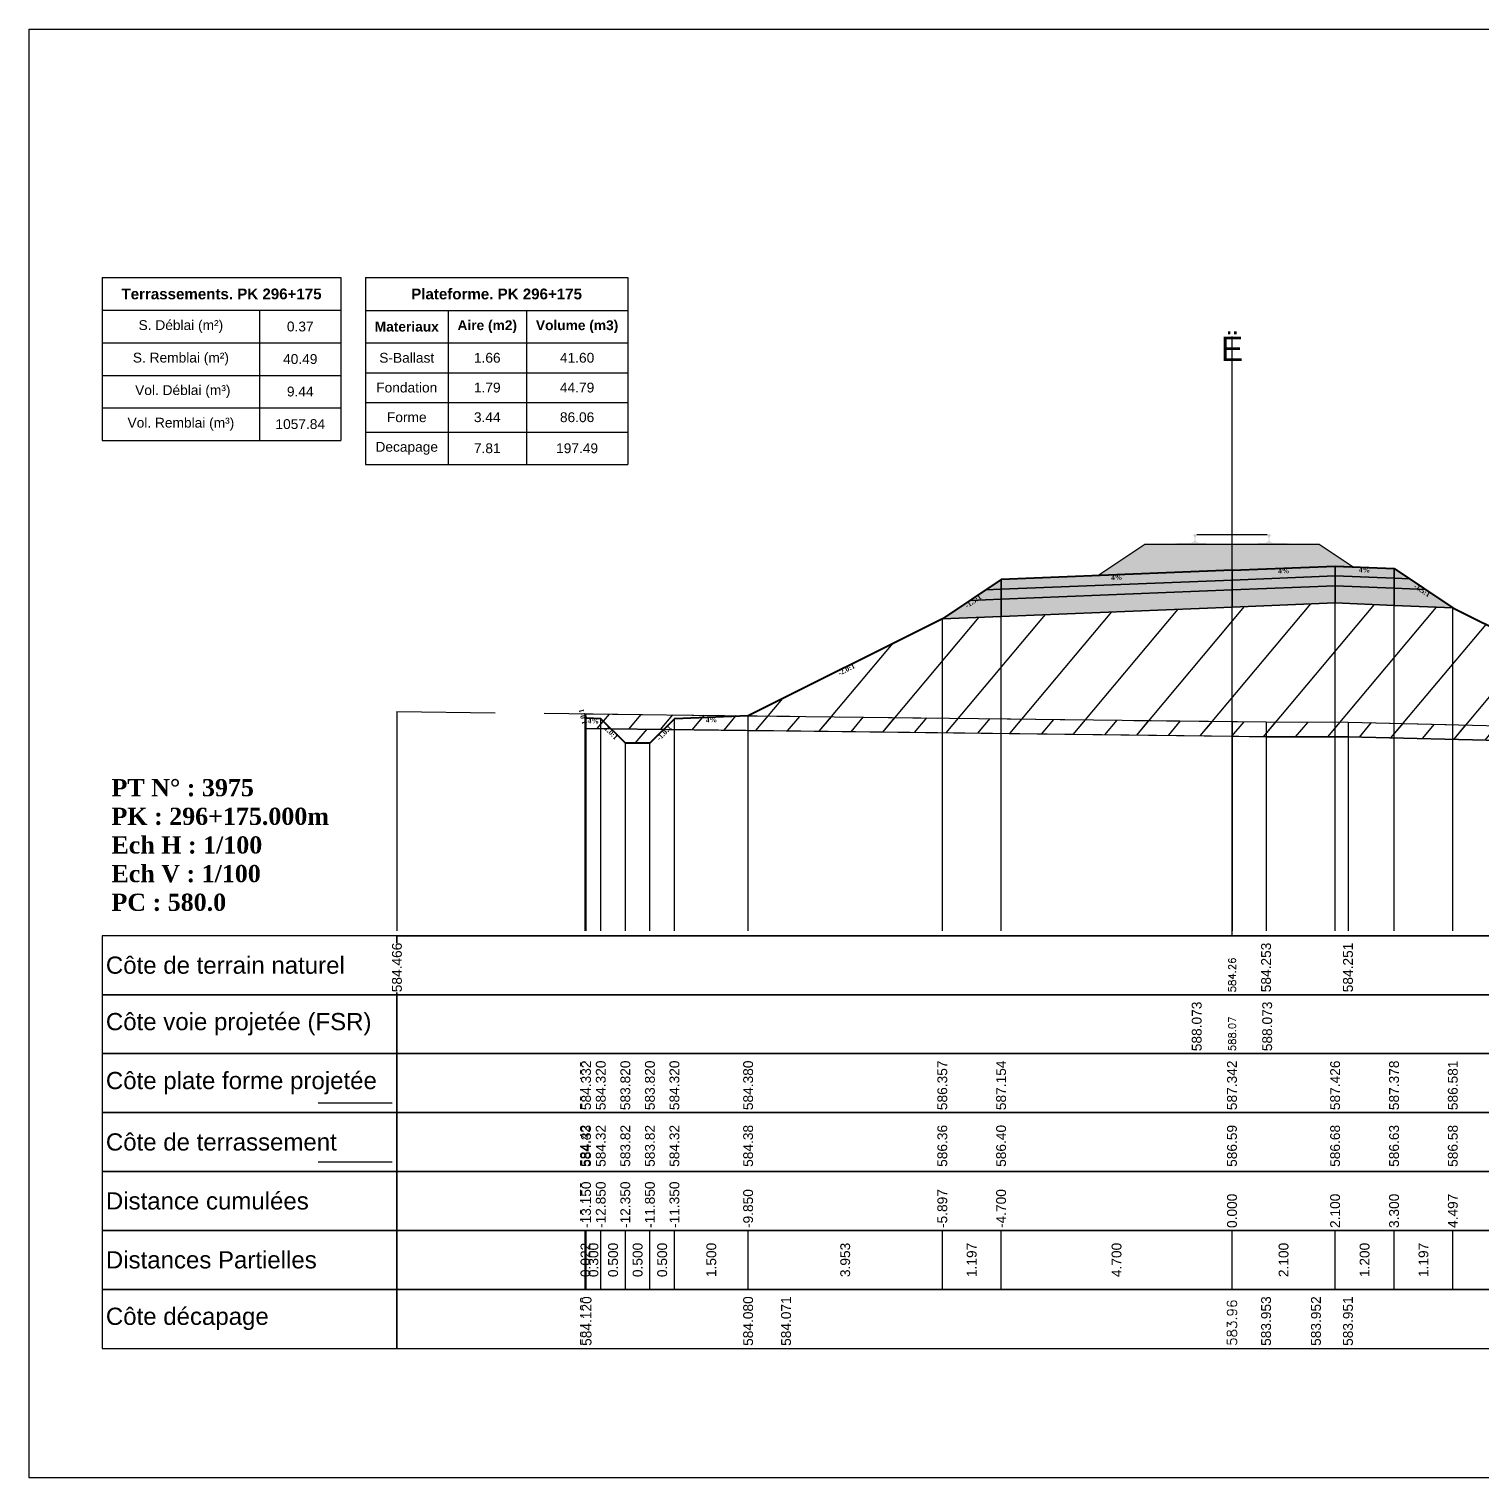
# Model space of a CAD drawing. Header units: millimetres. Extents: x 2762 to 3076, y 916 to 3305.
# Drawn here: x 2950.21 to 2979.79, y 1987.65 to 2017.15 of the extents above; entities that cross this region are included whole.
import ezdxf

# ---------------------------------------------------------------- set-up
doc = ezdxf.new("R2010")
doc.units = ezdxf.units.MM
doc.header["$LTSCALE"] = 2
doc.linetypes.add('CACHE', pattern=[9.525, 6.35, -3.175])
doc.linetypes.add('DASHED', pattern=[0.75, 0.5, -0.25])
for name, color, linetype in [('C-ANNO-TABL', 1, 'Continuous'), ('C-ANNO-TABL-TEXT', 150, 'Continuous'), ('C-ANNO-TABL-TITL', 150, 'Continuous'), ('C-ANNO-TABL-TTBL', 5, 'Continuous'), ('C-ROAD-CORR', 5, 'Continuous'), ('C-ROAD-SCTN', 7, 'Continuous')]:
    doc.layers.add(name, color=color, linetype=linetype)
doc.styles.add('ARIAL', font='arial.ttf')
doc.styles.add('C3D_Etiquette', font='romans.shx')
doc.styles.add('C3D_Profil_Travers', font='romans.shx')
doc.styles.get("Standard").update_dxf_attribs({"font": 'arial.ttf'})

msp = doc.modelspace()

# ---------------------------------------------------------------- hatches: boundary and pattern name
at = {"linetype": 'Continuous', "lineweight": -3}
h = msp.add_hatch(dxfattribs=at)
h.set_pattern_fill('GRAVEL', color=252, scale=0.009, style=0)
h.set_pattern_definition([(228.0128, (2972.136781, 2006.245594), (-1.8288, -2.0574), [0.030755, -3.0447435]), (184.96974, (2972.116207, 2006.222734), (2.743199999, 0.228600013), [0.0527764, -5.2248644]), (132.51045, (2972.063629, 2006.218162), (2.286, -2.5146), [0.0372133, -3.684125]), (267.2737, (2971.974475, 2006.161012), (0.2286, 4.572), [0.0480604, -4.7579794]), (292.83365, (2971.972189, 2006.113006), (-1.143, 2.7432), [0.047127, -4.6655827]), (357.2737, (2971.990477, 2006.069572), (-4.572, 0.2286), [0.0480604, -4.7579794]), (37.69424, (2972.038483, 2006.067286), (-2.9718, -2.286), [0.0635574, -6.2921804]), (72.25533, (2972.088775, 2006.106148), (1.6002, 5.0292), [0.0600048, -5.940473]), (121.42957, (2972.107063, 2006.163298), (-1.8288, 2.9718), [0.048223, -4.774099]), (175.23636, (2972.081917, 2006.204446), (2.5146, -0.2286), [0.055054, -2.697654]), (222.39744, (2972.027053, 2006.209018), (-2.7432, -2.5146), [0.071197, -7.0485095]), (138.81407, (2972.20079, 2006.158726), (-1.6002, 1.3716), [0.0243004, -2.405751]), (171.46923, (2972.182501, 2006.174728), (2.9718, -0.4572), [0.0462314, -4.5769175]), (225, (2972.13678, 2006.18159), (-3e-17, -0.2286), [0.032329, -0.29096]), (203.1986, (2972.12078, 2006.209018), (1.143, 0.4572), [0.01741, -1.723556]), (291.8014, (2972.104777, 2006.20216), (-0.2286, 0.6858), [0.024621, -1.206428]), (30.9638, (2972.11392, 2006.1793), (0.6858, 0.4572), [0.039989, -1.292967]), (161.565, (2972.14821, 2006.199874), (0.4572, -0.2286), [0.028916, -0.693981]), (16.38954, (2971.972189, 2006.20216), (2.286, 0.6858), [0.040508, -4.0102944]), (70.34618, (2972.011051, 2006.21359), (-0.9144, -2.5146), [0.033984, -3.3643994]), (293.1986, (2972.14821, 2006.245594), (-0.4572, 1.143), [0.034819, -1.7061465]), (343.61046, (2972.161927, 2006.21359), (-2.286, 0.6858), [0.040508, -4.0102944]), (339.44395, (2971.97219, 2006.060428), (-1.143, 0.4572), [0.039063, -1.914096]), (294.77514, (2972.008765, 2006.046712), (-1.143, 2.5146), [0.0327305, -3.2403234]), (66.8014, (2972.150497, 2006.016994), (0.4572, 1.143), [0.034819, -1.7061465]), (17.35402, (2972.164213, 2006.048998), (-2.9718, -0.9144), [0.0383204, -3.793714]), (69.44395, (2972.038483, 2006.016994), (-0.4572, -1.143), [0.0195316, -1.933628]), (101.3099, (2972.13678, 2006.016994), (-0.2286, 0.9144), [0.011656, -1.1539795]), (165.9638, (2972.134495, 2006.028424), (0.6858, -0.2286), [0.047127, -0.895415]), (186.009, (2972.088775, 2006.039854), (2.286, 0.2286), [0.043674, -4.323723]), (303.69, (2972.11392, 2006.158726), (-0.2286, 0.4572), [0.032969, -0.79126]), (353.15723, (2972.132209, 2006.131294), (3.8862, -0.4572), [0.05756, -5.698441]), (60.9454, (2972.18936, 2006.124436), (-0.9144, -1.6002), [0.023536, -2.330045]), (90, (2972.2008, 2006.145), (-0.2286, 0.2286), [0.013716, -0.214884]), (120.25644, (2972.084203, 2006.046712), (0.9144, -1.6002), [0.031758, -3.1440547]), (48.0128, (2972.068201, 2006.074144), (1.8288, 2.0574), [0.06151, -3.0139886]), (0, (2972.10935, 2006.11986), (0.2286, 0.2286), [0.059436, -0.169164]), (325.30485, (2972.168785, 2006.119864), (2.286, -1.6002), [0.036145, -3.5783385]), (254.0546, (2972.198503, 2006.09929), (-0.2286, -0.9144), [0.033285, -1.6309485]), (207.64598, (2972.189359, 2006.067286), (-4.3434, -2.286), [0.054193, -5.365122]), (175.42608, (2972.141353, 2006.04214), (-2.9718, 0.2286), [0.0573327, -5.675926])])
h.paths.add_polyline_path([(2971.972, 2006.017), (2972.93, 2006.655), (2976.48, 2006.655), (2977.169, 2006.196), (2976.805, 2006.21)])
msp.add_hatch(color=254, dxfattribs=at).paths.add_polyline_path([(2973.487, 2006.474), (2973.487, 2006.659), (2973.602, 2006.68), (2973.95, 2006.68), (2973.95, 2006.685), (2973.876, 2006.685), (2973.876, 2006.695), (2973.877, 2006.696), (2973.879, 2006.697), (2973.88, 2006.697), (2973.9, 2006.699), (2973.903, 2006.699), (2973.906, 2006.701), (2973.934, 2006.711), (2973.937, 2006.712), (2973.938, 2006.713), (2973.939, 2006.715), (2973.94, 2006.719), (2973.941, 2006.726), (2973.942, 2006.735), (2973.943, 2006.746), (2973.943, 2006.769), (2973.942, 2006.785), (2973.942, 2006.792), (2973.941, 2006.798), (2973.94, 2006.802), (2973.94, 2006.804), (2973.939, 2006.808), (2973.938, 2006.809), (2973.937, 2006.811), (2973.936, 2006.812), (2973.935, 2006.813), (2973.919, 2006.818), (2973.917, 2006.82), (2973.916, 2006.821), (2973.915, 2006.822), (2973.915, 2006.825), (2973.915, 2006.843), (2973.916, 2006.847), (2973.917, 2006.85), (2973.919, 2006.852), (2973.921, 2006.854), (2973.924, 2006.855), (2973.925, 2006.855), (2973.929, 2006.856), (2973.933, 2006.857), (2973.936, 2006.857), (2973.94, 2006.857), (2973.945, 2006.857), (2973.948, 2006.857), (2973.951, 2006.857), (2973.955, 2006.857), (2973.958, 2006.857), (2973.962, 2006.857), (2973.967, 2006.857), (2973.97, 2006.857), (2973.974, 2006.856), (2973.978, 2006.855), (2973.979, 2006.855), (2973.981, 2006.854), (2973.984, 2006.852), (2973.986, 2006.85), (2973.987, 2006.847), (2973.987, 2006.843), (2973.987, 2006.825), (2973.987, 2006.822), (2973.987, 2006.821), (2973.986, 2006.82), (2973.984, 2006.818), (2973.968, 2006.813), (2973.967, 2006.812), (2973.965, 2006.811), (2973.964, 2006.809), (2973.964, 2006.808), (2973.963, 2006.804), (2973.962, 2006.802), (2973.962, 2006.798), (2973.961, 2006.792), (2973.96, 2006.785), (2973.96, 2006.769), (2973.96, 2006.746), (2973.961, 2006.735), (2973.962, 2006.726), (2973.963, 2006.719), (2973.964, 2006.715), (2973.965, 2006.713), (2973.966, 2006.712), (2973.968, 2006.711), (2973.997, 2006.701), (2974, 2006.699), (2974.003, 2006.699), (2974.023, 2006.697), (2974.024, 2006.697), (2974.025, 2006.696), (2974.026, 2006.695), (2974.026, 2006.685), (2973.952, 2006.685), (2973.952, 2006.68), (2974.156, 2006.68), (2974.288, 2006.649), (2975.122, 2006.649), (2975.253, 2006.68), (2975.457, 2006.68), (2975.457, 2006.685), (2975.383, 2006.685), (2975.383, 2006.695), (2975.384, 2006.696), (2975.386, 2006.697), (2975.387, 2006.697), (2975.407, 2006.699), (2975.41, 2006.699), (2975.413, 2006.701), (2975.441, 2006.711), (2975.444, 2006.712), (2975.445, 2006.713), (2975.446, 2006.715), (2975.447, 2006.719), (2975.448, 2006.726), (2975.449, 2006.735), (2975.45, 2006.746), (2975.45, 2006.769), (2975.449, 2006.785), (2975.449, 2006.792), (2975.448, 2006.798), (2975.447, 2006.802), (2975.447, 2006.804), (2975.446, 2006.808), (2975.445, 2006.809), (2975.444, 2006.811), (2975.443, 2006.812), (2975.442, 2006.813), (2975.426, 2006.818), (2975.424, 2006.82), (2975.423, 2006.821), (2975.422, 2006.822), (2975.422, 2006.825), (2975.422, 2006.843), (2975.423, 2006.847), (2975.424, 2006.85), (2975.426, 2006.852), (2975.428, 2006.854), (2975.431, 2006.855), (2975.432, 2006.855), (2975.436, 2006.856), (2975.44, 2006.857), (2975.443, 2006.857), (2975.447, 2006.857), (2975.452, 2006.857), (2975.455, 2006.857), (2975.458, 2006.857), (2975.462, 2006.857), (2975.465, 2006.857), (2975.469, 2006.857), (2975.474, 2006.857), (2975.477, 2006.857), (2975.481, 2006.856), (2975.485, 2006.855), (2975.486, 2006.855), (2975.488, 2006.854), (2975.491, 2006.852), (2975.493, 2006.85), (2975.494, 2006.847), (2975.494, 2006.843), (2975.494, 2006.825), (2975.494, 2006.822), (2975.494, 2006.821), (2975.493, 2006.82), (2975.491, 2006.818), (2975.475, 2006.813), (2975.474, 2006.812), (2975.472, 2006.811), (2975.471, 2006.809), (2975.471, 2006.808), (2975.47, 2006.804), (2975.469, 2006.802), (2975.469, 2006.798), (2975.468, 2006.792), (2975.467, 2006.785), (2975.467, 2006.769), (2975.467, 2006.746), (2975.468, 2006.735), (2975.469, 2006.726), (2975.47, 2006.719), (2975.471, 2006.715), (2975.472, 2006.713), (2975.473, 2006.712), (2975.475, 2006.711), (2975.504, 2006.701), (2975.507, 2006.699), (2975.51, 2006.699), (2975.53, 2006.697), (2975.531, 2006.697), (2975.532, 2006.696), (2975.533, 2006.695), (2975.533, 2006.685), (2975.459, 2006.685), (2975.459, 2006.68), (2975.807, 2006.68), (2975.922, 2006.659), (2975.922, 2006.474)])
h = msp.add_hatch(color=30, dxfattribs=at)
h.paths.add_polyline_path([(2978.005, 2005.762), (2978.005, 2005.962), (2978.324, 2005.95), (2978.643, 2005.737)])
h.paths.add_polyline_path([(2976.805, 2005.81), (2976.805, 2006.01), (2978.005, 2005.962), (2978.005, 2005.762)])
h.paths.add_polyline_path([(2974.705, 2005.726), (2974.705, 2005.926), (2976.805, 2006.01), (2976.805, 2005.81)])
h.paths.add_polyline_path([(2970.005, 2005.538), (2970.005, 2005.738), (2974.705, 2005.926), (2974.705, 2005.726)])
h.paths.add_polyline_path([(2969.366, 2005.513), (2969.685, 2005.726), (2970.005, 2005.738), (2970.005, 2005.538)])
h = msp.add_hatch(color=11, dxfattribs=at)
h.paths.add_polyline_path([(2978.005, 2005.962), (2978.005, 2006.162), (2978.324, 2005.95)])
h.paths.add_polyline_path([(2976.805, 2006.01), (2976.805, 2006.21), (2978.005, 2006.162), (2978.005, 2005.962)])
h.paths.add_polyline_path([(2974.705, 2005.926), (2974.705, 2006.126), (2976.805, 2006.21), (2976.805, 2006.01)])
h.paths.add_polyline_path([(2970.005, 2005.738), (2970.005, 2005.938), (2974.705, 2006.126), (2974.705, 2005.926)])
h.paths.add_polyline_path([(2969.685, 2005.726), (2970.005, 2005.938), (2970.005, 2005.738)])
h = msp.add_hatch(color=83, dxfattribs=at)
h.paths.add_polyline_path([(2978.005, 2005.412), (2978.005, 2005.762), (2978.643, 2005.737), (2979.201, 2005.364)])
h.paths.add_polyline_path([(2976.805, 2005.46), (2976.805, 2005.81), (2978.005, 2005.762), (2978.005, 2005.412)])
h.paths.add_polyline_path([(2974.705, 2005.376), (2974.705, 2005.726), (2976.805, 2005.81), (2976.805, 2005.46)])
h.paths.add_polyline_path([(2970.005, 2005.188), (2970.005, 2005.538), (2974.705, 2005.726), (2974.705, 2005.376)])
h.paths.add_polyline_path([(2968.808, 2005.14), (2969.366, 2005.513), (2970.005, 2005.538), (2970.005, 2005.188)])
h = msp.add_hatch(dxfattribs=at)
h.set_pattern_fill('_U', color=3, angle=50, style=0, pattern_type=0)
h.set_pattern_definition([(50, (2986.8976, 2002.4996), (-0.766044, 0.642788), [])])
h.paths.add_polyline_path([(2986.898, 2002.5), (2987.202, 2002.804), (2987.502, 2002.816), (2987.567, 2002.784), (2987.567, 2002.484)])
h.paths.add_polyline_path([(2963.136, 2002.885), (2963.355, 2003.104), (2964.855, 2003.164), (2968.808, 2005.14), (2976.805, 2005.46), (2979.201, 2005.364), (2984.202, 2002.864), (2985.702, 2002.804), (2985.985, 2002.521), (2977.067, 2002.735), (2975.399, 2002.737)])
h.paths.add_polyline_path([(2961.533, 2002.904), (2961.533, 2003.204), (2961.555, 2003.116), (2961.855, 2003.104), (2962.061, 2002.898)])
h = msp.add_hatch(dxfattribs=at)
h.set_pattern_fill('_U', color=150, scale=0.5, angle=50, style=0, pattern_type=0)
h.set_pattern_definition([(50, (2986.89757, 2002.4996), (-0.383022, 0.321394), [])])
h.paths.add_polyline_path([(2986.898, 2002.5), (2987.191, 2002.793), (2987.567, 2002.784), (2987.567, 2002.484)])
h.paths.add_polyline_path([(2984.202, 2002.864), (2987.191, 2002.793), (2986.898, 2002.5), (2985.985, 2002.521), (2985.702, 2002.804)])
h.paths.add_polyline_path([(2963.136, 2002.885), (2963.355, 2003.104), (2964.855, 2003.164), (2975.399, 2003.037), (2977.067, 2003.035), (2984.202, 2002.864), (2985.702, 2002.804), (2985.985, 2002.521), (2977.067, 2002.735), (2975.399, 2002.737)])
h.paths.add_polyline_path([(2961.533, 2003.204), (2964.855, 2003.164), (2963.355, 2003.104), (2963.136, 2002.885), (2962.061, 2002.898), (2961.855, 2003.104), (2961.555, 2003.116)])
h.paths.add_polyline_path([(2961.533, 2002.904), (2961.533, 2003.204), (2961.555, 2003.116), (2961.855, 2003.104), (2962.061, 2002.898)])
h = msp.add_hatch(dxfattribs=at)
h.set_pattern_fill('_U', color=1, angle=50, style=0, pattern_type=0)
h.set_pattern_definition([(50, (2985.9847, 2002.5214), (-0.766044, 0.642788), [])])
h.paths.add_polyline_path([(2985.985, 2002.521), (2986.898, 2002.5), (2986.702, 2002.304), (2986.202, 2002.304)])
h.paths.add_polyline_path([(2962.061, 2002.898), (2963.136, 2002.885), (2962.855, 2002.604), (2962.355, 2002.604)])

# ---------------------------------------------------------------- linework, layer by layer
at = {"color": 7, "linetype": 'Continuous', "lineweight": -3}
for p, q in [((2974.705, 1998.684), (2974.705, 2010.884)), ((2957.704, 1998.684), (2991.706, 1998.684)), ((2961.533, 1991.484), (2961.533, 1992.684)), ((2961.555, 1991.484), (2961.555, 1992.684)), ((2961.555, 1991.484), (2961.555, 1992.684)), ((2961.855, 1991.484), (2961.855, 1992.684)), ((2961.855, 1991.484), (2961.855, 1992.684)), ((2962.355, 1991.484), (2962.355, 1992.684)), ((2962.355, 1991.484), (2962.355, 1992.684)), ((2962.855, 1991.484), (2962.855, 1992.684)), ((2962.855, 1991.484), (2962.855, 1992.684)), ((2963.355, 1991.484), (2963.355, 1992.684)), ((2963.355, 1991.484), (2963.355, 1992.684)), ((2964.855, 1991.484), (2964.855, 1992.684)), ((2964.855, 1991.484), (2964.855, 1992.684)), ((2968.808, 1991.484), (2968.808, 1992.684)), ((2968.808, 1991.484), (2968.808, 1992.684)), ((2970.005, 1991.484), (2970.005, 1992.684)), ((2970.005, 1991.484), (2970.005, 1992.684)), ((2974.705, 1991.484), (2974.705, 1992.684)), ((2974.705, 1991.484), (2974.705, 1992.684)), ((2976.805, 1991.484), (2976.805, 1992.684)), ((2976.805, 1991.484), (2976.805, 1992.684)), ((2978.005, 1991.484), (2978.005, 1992.684)), ((2978.005, 1991.484), (2978.005, 1992.684)), ((2979.201, 1991.484), (2979.201, 1992.684)), ((2979.201, 1991.484), (2979.201, 1992.684))]:
    msp.add_line(p, q, dxfattribs=at)
at = {"color": 251, "linetype": 'Continuous', "lineweight": -3}
for p, q in [((2971.972, 2006.017), (2972.93, 2006.655)), ((2972.93, 2006.655), (2976.48, 2006.655)), ((2976.48, 2006.655), (2977.169, 2006.196)), ((2970.005, 2005.938), (2974.705, 2006.126)), ((2976.805, 2006.21), (2971.972, 2006.017)), ((2974.705, 2006.126), (2976.805, 2006.21)), ((2974.705, 2005.926), (2974.705, 2006.126)), ((2974.705, 2006.126), (2974.705, 2005.926)), ((2976.805, 2006.01), (2974.705, 2005.926)), ((2977.169, 2006.196), (2976.805, 2006.21)), ((2976.805, 2006.01), (2976.805, 2006.21)), ((2976.805, 2006.21), (2978.005, 2006.162)), ((2976.805, 2006.21), (2976.805, 2006.01)), ((2978.005, 2005.962), (2976.805, 2006.01)), ((2978.005, 2005.962), (2978.005, 2006.162)), ((2978.005, 2006.162), (2978.324, 2005.95)), ((2978.005, 2006.162), (2978.005, 2005.962)), ((2969.685, 2005.726), (2970.005, 2005.938)), ((2970.005, 2005.738), (2969.685, 2005.726)), ((2970.005, 2005.738), (2970.005, 2005.938)), ((2970.005, 2005.938), (2970.005, 2005.738)), ((2974.705, 2005.926), (2970.005, 2005.738)), ((2978.324, 2005.95), (2978.005, 2005.962))]:
    msp.add_line(p, q, dxfattribs=at)
at = {"color": 53, "linetype": 'Continuous', "lineweight": -3}
for p, q in [((2974.705, 2005.926), (2976.805, 2006.01)), ((2976.805, 2005.81), (2976.805, 2006.01)), ((2976.805, 2006.01), (2978.005, 2005.962)), ((2976.805, 2006.01), (2976.805, 2005.81)), ((2969.366, 2005.513), (2969.685, 2005.726)), ((2969.685, 2005.726), (2970.005, 2005.738)), ((2970.005, 2005.738), (2974.705, 2005.926)), ((2970.005, 2005.538), (2970.005, 2005.738)), ((2970.005, 2005.738), (2970.005, 2005.538)), ((2974.705, 2005.726), (2970.005, 2005.538)), ((2970.005, 2005.538), (2974.705, 2005.726)), ((2974.705, 2005.726), (2974.705, 2005.926)), ((2974.705, 2005.926), (2974.705, 2005.726)), ((2976.805, 2005.81), (2974.705, 2005.726)), ((2974.705, 2005.726), (2976.805, 2005.81)), ((2974.705, 2005.376), (2974.705, 2005.726)), ((2974.705, 2005.726), (2974.705, 2005.376)), ((2978.005, 2005.762), (2976.805, 2005.81)), ((2976.805, 2005.46), (2976.805, 2005.81)), ((2976.805, 2005.81), (2978.005, 2005.762)), ((2976.805, 2005.81), (2976.805, 2005.46)), ((2978.005, 2005.762), (2978.005, 2005.962)), ((2978.005, 2005.962), (2978.324, 2005.95)), ((2978.005, 2005.962), (2978.005, 2005.762)), ((2978.643, 2005.737), (2978.005, 2005.762)), ((2978.005, 2005.412), (2978.005, 2005.762)), ((2978.005, 2005.762), (2978.643, 2005.737)), ((2978.005, 2005.762), (2978.005, 2005.412)), ((2978.324, 2005.95), (2978.643, 2005.737)), ((2978.643, 2005.737), (2979.201, 2005.364)), ((2968.808, 2005.14), (2969.366, 2005.513)), ((2970.005, 2005.538), (2969.366, 2005.513)), ((2969.366, 2005.513), (2970.005, 2005.538)), ((2970.005, 2005.188), (2970.005, 2005.538)), ((2970.005, 2005.538), (2970.005, 2005.188)), ((2976.805, 2005.46), (2974.705, 2005.376)), ((2978.005, 2005.412), (2976.805, 2005.46)), ((2979.201, 2005.364), (2978.005, 2005.412)), ((2970.005, 2005.188), (2968.808, 2005.14)), ((2974.705, 2005.376), (2970.005, 2005.188))]:
    msp.add_line(p, q, dxfattribs=at)
at = {"color": 253, "linetype": 'Continuous', "lineweight": -3}
for p, q in [((2968.808, 2005.14), (2976.805, 2005.46)), ((2976.805, 2005.46), (2979.201, 2005.364)), ((2964.855, 2003.164), (2968.808, 2005.14)), ((2979.201, 2005.364), (2984.202, 2002.864)), ((2961.533, 2003.204), (2964.855, 2003.164)), ((2961.555, 2003.116), (2961.533, 2003.204)), ((2961.533, 2002.904), (2961.533, 2003.204)), ((2961.533, 2003.204), (2961.555, 2003.116)), ((2961.533, 2002.904), (2961.533, 2003.204)), ((2961.533, 2003.204), (2961.555, 2003.116)), ((2961.855, 2003.104), (2961.555, 2003.116)), ((2961.555, 2003.116), (2961.855, 2003.104)), ((2961.555, 2003.116), (2961.855, 2003.104)), ((2962.061, 2002.898), (2961.855, 2003.104)), ((2961.855, 2003.104), (2962.061, 2002.898)), ((2961.855, 2003.104), (2962.061, 2002.898)), ((2963.136, 2002.885), (2963.355, 2003.104)), ((2963.355, 2003.104), (2963.136, 2002.885)), ((2963.136, 2002.885), (2963.355, 2003.104)), ((2963.355, 2003.104), (2964.855, 2003.164)), ((2964.855, 2003.164), (2963.355, 2003.104)), ((2963.355, 2003.104), (2964.855, 2003.164)), ((2964.855, 2003.164), (2975.399, 2003.037)), ((2975.399, 2003.037), (2977.067, 2003.035)), ((2977.067, 2003.035), (2984.202, 2002.864)), ((2962.061, 2002.898), (2961.533, 2002.904)), ((2962.061, 2002.898), (2961.533, 2002.904)), ((2963.136, 2002.885), (2962.061, 2002.898)), ((2962.061, 2002.898), (2963.136, 2002.885)), ((2962.355, 2002.604), (2962.061, 2002.898)), ((2963.136, 2002.885), (2962.855, 2002.604)), ((2975.399, 2002.737), (2963.136, 2002.885)), ((2975.399, 2002.737), (2963.136, 2002.885)), ((2977.067, 2002.735), (2975.399, 2002.737)), ((2977.067, 2002.735), (2975.399, 2002.737)), ((2985.985, 2002.521), (2977.067, 2002.735)), ((2985.985, 2002.521), (2977.067, 2002.735)), ((2962.855, 2002.604), (2962.355, 2002.604))]:
    msp.add_line(p, q, dxfattribs=at)
at = {"color": 8, "linetype": 'CACHE', "lineweight": -3}
for p, q in [((2976.805, 1998.784), (2976.805, 2005.46)), ((2978.005, 1998.784), (2978.005, 2005.412)), ((2968.808, 1998.784), (2968.808, 2005.14)), ((2970.005, 1998.784), (2970.005, 2005.188)), ((2974.705, 1998.784), (2974.705, 2005.376)), ((2974.705, 1998.784), (2974.705, 2005.376)), ((2979.201, 1998.784), (2979.201, 2005.364)), ((2961.533, 1998.784), (2961.533, 2003.204)), ((2961.555, 1998.784), (2961.555, 2003.116)), ((2961.855, 1998.784), (2961.855, 2003.104)), ((2963.355, 1998.784), (2963.355, 2003.104)), ((2964.855, 1998.784), (2964.855, 2003.164)), ((2962.355, 1998.784), (2962.355, 2002.604)), ((2962.855, 1998.784), (2962.855, 2002.604))]:
    msp.add_line(p, q, dxfattribs=at)
at = {"color": 105, "linetype": 'DASHED', "lineweight": -3, "ltscale": 2}
for p, q in [((2957.705, 2003.25), (2974.705, 2003.045)), ((2974.705, 2003.045), (2975.399, 2003.037)), ((2975.399, 2003.037), (2977.067, 2003.035)), ((2977.067, 2003.035), (2991.705, 2002.685))]:
    msp.add_line(p, q, dxfattribs=at)
at = {"color": 98, "linetype": 'CACHE', "lineweight": -3}
for p, q in [((2957.705, 2003.25), (2957.705, 1998.784)), ((2974.705, 2003.045), (2974.705, 1998.784)), ((2975.399, 2003.037), (2975.399, 1998.784)), ((2977.067, 2003.035), (2977.067, 1998.784))]:
    msp.add_line(p, q, dxfattribs=at)
at = {"color": 6, "linetype": 'Continuous', "lineweight": -3}
for p, q in [((2961.533, 2002.904), (2961.566, 2002.903)), ((2961.566, 2002.903), (2964.855, 2002.864)), ((2964.855, 2002.864), (2965.627, 2002.855)), ((2965.627, 2002.855), (2974.705, 2002.745)), ((2974.705, 2002.745), (2975.399, 2002.737)), ((2975.399, 2002.737), (2976.415, 2002.736)), ((2976.415, 2002.736), (2977.067, 2002.735)), ((2977.067, 2002.735), (2984.202, 2002.564))]:
    msp.add_line(p, q, dxfattribs=at)
at = {"color": 154, "linetype": 'Continuous', "lineweight": -3}
msp.add_line((2956.104, 1995.284), (2957.604, 1995.284), dxfattribs=at)
at = {"color": 1, "linetype": 'Continuous', "lineweight": -3}
msp.add_line((2956.104, 1994.084), (2957.604, 1994.084), dxfattribs=at)
at = {"color": 7, "linetype": 'Continuous', "lineweight": -3}
for points in [[(2957.704, 1997.484), (2957.704, 1998.684), (2951.704, 1998.684), (2951.704, 1997.484)], [(2957.704, 1997.484), (2991.706, 1997.484), (2991.706, 1998.684), (2957.704, 1998.684)], [(2957.704, 1996.284), (2957.704, 1997.484), (2951.704, 1997.484), (2951.704, 1996.284)], [(2957.704, 1996.284), (2991.706, 1996.284), (2991.706, 1997.484), (2957.704, 1997.484)], [(2957.704, 1995.084), (2957.704, 1996.284), (2951.704, 1996.284), (2951.704, 1995.084)], [(2957.704, 1995.084), (2991.706, 1995.084), (2991.706, 1996.284), (2957.704, 1996.284)], [(2957.704, 1993.884), (2957.704, 1995.084), (2951.704, 1995.084), (2951.704, 1993.884)], [(2957.704, 1993.884), (2991.706, 1993.884), (2991.706, 1995.084), (2957.704, 1995.084)], [(2957.704, 1992.684), (2957.704, 1993.884), (2951.704, 1993.884), (2951.704, 1992.684)], [(2957.704, 1992.684), (2991.706, 1992.684), (2991.706, 1993.884), (2957.704, 1993.884)], [(2957.704, 1991.484), (2957.704, 1992.684), (2951.704, 1992.684), (2951.704, 1991.484)], [(2957.704, 1991.484), (2991.706, 1991.484), (2991.706, 1992.684), (2957.704, 1992.684)], [(2957.704, 1990.284), (2957.704, 1991.484), (2951.704, 1991.484), (2951.704, 1990.284)], [(2957.704, 1990.284), (2991.706, 1990.284), (2991.706, 1991.484), (2957.704, 1991.484)]]:
    msp.add_3dface(points, dxfattribs=at)
at = {"layer": 'C-ANNO-TABL', "color": 7, "linetype": 'Continuous', "lineweight": -3}
for p, q in [((2951.704, 2011.419), (2954.909, 2011.419)), ((2954.909, 2011.419), (2956.563, 2011.419)), ((2954.909, 2011.419), (2954.909, 2010.757)), ((2957.063, 2011.416), (2958.745, 2011.416)), ((2958.745, 2011.416), (2960.341, 2011.416)), ((2958.745, 2011.416), (2958.745, 2010.754)), ((2960.341, 2011.416), (2962.403, 2011.416)), ((2960.341, 2011.416), (2960.341, 2010.754)), ((2951.704, 2010.757), (2954.909, 2010.757)), ((2954.909, 2010.757), (2956.563, 2010.757)), ((2954.909, 2010.757), (2954.909, 2010.095)), ((2957.063, 2010.754), (2958.745, 2010.754)), ((2958.745, 2010.754), (2960.341, 2010.754)), ((2958.745, 2010.754), (2958.745, 2010.147)), ((2960.341, 2010.754), (2962.403, 2010.754)), ((2960.341, 2010.754), (2960.341, 2010.147)), ((2957.063, 2010.147), (2958.745, 2010.147)), ((2958.745, 2010.147), (2960.341, 2010.147)), ((2958.745, 2010.147), (2958.745, 2009.543)), ((2960.341, 2010.147), (2962.403, 2010.147)), ((2960.341, 2010.147), (2960.341, 2009.543)), ((2951.704, 2010.095), (2954.909, 2010.095)), ((2954.909, 2010.095), (2956.563, 2010.095)), ((2954.909, 2010.095), (2954.909, 2009.432)), ((2957.063, 2009.543), (2958.745, 2009.543)), ((2958.745, 2009.543), (2960.341, 2009.543)), ((2958.745, 2009.543), (2958.745, 2008.939)), ((2960.341, 2009.543), (2962.403, 2009.543)), ((2960.341, 2009.543), (2960.341, 2008.939)), ((2951.704, 2009.432), (2954.909, 2009.432)), ((2954.909, 2009.432), (2956.563, 2009.432)), ((2954.909, 2009.432), (2954.909, 2008.77)), ((2957.063, 2008.939), (2958.745, 2008.939)), ((2958.745, 2008.939), (2960.341, 2008.939)), ((2958.745, 2008.939), (2958.745, 2008.28)), ((2960.341, 2008.939), (2962.403, 2008.939)), ((2960.341, 2008.939), (2960.341, 2008.28))]:
    msp.add_line(p, q, dxfattribs=at)
at = {"layer": 'C-ANNO-TABL-TTBL', "color": 7, "linetype": 'Continuous', "lineweight": -3}
for p, q in [((2951.704, 2012.084), (2956.563, 2012.084)), ((2951.704, 2012.084), (2951.704, 2011.419)), ((2956.563, 2012.084), (2956.563, 2011.419)), ((2957.063, 2012.084), (2962.403, 2012.084)), ((2957.063, 2012.084), (2957.063, 2011.416)), ((2962.403, 2012.084), (2962.403, 2011.416)), ((2951.704, 2011.419), (2951.704, 2010.757)), ((2956.563, 2011.419), (2956.563, 2010.757)), ((2957.063, 2011.416), (2957.063, 2010.754)), ((2962.403, 2011.416), (2962.403, 2010.754)), ((2951.704, 2010.757), (2951.704, 2010.095)), ((2956.563, 2010.757), (2956.563, 2010.095)), ((2957.063, 2010.754), (2957.063, 2010.147)), ((2962.403, 2010.754), (2962.403, 2010.147)), ((2957.063, 2010.147), (2957.063, 2009.543)), ((2962.403, 2010.147), (2962.403, 2009.543)), ((2951.704, 2010.095), (2951.704, 2009.432)), ((2956.563, 2010.095), (2956.563, 2009.432)), ((2957.063, 2009.543), (2957.063, 2008.939)), ((2962.403, 2009.543), (2962.403, 2008.939)), ((2951.704, 2009.432), (2951.704, 2008.77)), ((2956.563, 2009.432), (2956.563, 2008.77)), ((2957.063, 2008.939), (2957.063, 2008.28)), ((2962.403, 2008.939), (2962.403, 2008.28)), ((2951.704, 2008.77), (2954.909, 2008.77)), ((2954.909, 2008.77), (2956.563, 2008.77)), ((2957.063, 2008.28), (2958.745, 2008.28)), ((2958.745, 2008.28), (2960.341, 2008.28)), ((2960.341, 2008.28), (2962.403, 2008.28))]:
    msp.add_line(p, q, dxfattribs=at)
at = {"layer": 'C-ROAD-CORR', "color": 1, "linetype": 'Continuous', "lineweight": 40}
for p, q in [((2974.705, 2006.126), (2970.005, 2005.938)), ((2974.705, 2006.126), (2976.805, 2006.21)), ((2976.805, 2006.21), (2978.005, 2006.162)), ((2978.005, 2006.162), (2979.201, 2005.364)), ((2970.005, 2005.938), (2968.808, 2005.14)), ((2968.808, 2005.14), (2964.855, 2003.164)), ((2979.201, 2005.364), (2984.202, 2002.864)), ((2961.555, 2003.116), (2961.533, 2003.204)), ((2961.855, 2003.104), (2961.555, 2003.116)), ((2962.355, 2002.604), (2961.855, 2003.104)), ((2963.355, 2003.104), (2962.855, 2002.604)), ((2964.855, 2003.164), (2963.355, 2003.104)), ((2962.855, 2002.604), (2962.355, 2002.604))]:
    msp.add_line(p, q, dxfattribs=at)
at = {"layer": 'C-ROAD-CORR', "color": 102, "linetype": 'Continuous', "lineweight": -3, "ltscale": 0.5}
for p, q in [((2974.705, 2005.376), (2976.805, 2005.46)), ((2976.805, 2005.46), (2978.005, 2005.412)), ((2978.005, 2005.412), (2979.201, 2005.364)), ((2970.005, 2005.188), (2968.808, 2005.14)), ((2974.705, 2005.376), (2970.005, 2005.188))]:
    msp.add_line(p, q, dxfattribs=at)
at = {"layer": 'C-ROAD-CORR', "color": 1, "linetype": 'Continuous', "lineweight": -3}
for p, q in [((2962.355, 2002.604), (2961.855, 2003.104)), ((2963.355, 2003.104), (2962.855, 2002.604))]:
    msp.add_line(p, q, dxfattribs=at)
at = {"layer": 'C-ROAD-SCTN', "color": 140, "linetype": 'Continuous', "lineweight": -3}
for p, q in [((2971.972, 2006.017), (2972.93, 2006.655)), ((2972.93, 2006.655), (2972.973, 2006.655)), ((2972.973, 2006.655), (2974.705, 2006.655)), ((2974.705, 2006.655), (2976.436, 2006.655)), ((2976.436, 2006.655), (2976.48, 2006.655)), ((2976.48, 2006.655), (2977.169, 2006.196))]:
    msp.add_line(p, q, dxfattribs=at)
at = {"layer": 'C-ROAD-SCTN', "color": 154, "linetype": 'Continuous', "lineweight": -3}
for p, q in [((2973.987, 2006.857), (2974.705, 2006.857)), ((2974.705, 2006.857), (2975.422, 2006.857)), ((2970.005, 2005.938), (2974.705, 2006.126)), ((2974.705, 2006.126), (2976.805, 2006.21)), ((2976.805, 2006.21), (2978.005, 2006.162)), ((2978.005, 2006.162), (2979.201, 2005.364)), ((2968.808, 2005.14), (2970.005, 2005.938)), ((2964.855, 2003.164), (2968.808, 2005.14)), ((2979.201, 2005.364), (2984.202, 2002.864)), ((2961.533, 2003.204), (2961.555, 2003.116)), ((2961.555, 2003.116), (2961.855, 2003.104)), ((2961.855, 2003.104), (2962.355, 2002.604)), ((2962.855, 2002.604), (2963.355, 2003.104)), ((2963.355, 2003.104), (2964.855, 2003.164)), ((2962.355, 2002.604), (2962.855, 2002.604))]:
    msp.add_line(p, q, dxfattribs=at)
at = {"layer": 'C-ROAD-SCTN', "color": 1, "linetype": 'Continuous', "lineweight": -3}
for p, q in [((2974.705, 2005.376), (2976.805, 2005.46)), ((2976.805, 2005.46), (2978.005, 2005.412)), ((2978.005, 2005.412), (2979.201, 2005.364)), ((2964.855, 2003.164), (2968.808, 2005.14)), ((2968.808, 2005.14), (2970.005, 2005.188)), ((2970.005, 2005.188), (2974.705, 2005.376)), ((2979.201, 2005.364), (2984.202, 2002.864)), ((2961.533, 2003.204), (2961.555, 2003.116)), ((2961.555, 2003.116), (2961.855, 2003.104)), ((2961.855, 2003.104), (2962.355, 2002.604)), ((2962.855, 2002.604), (2963.355, 2003.104)), ((2963.355, 2003.104), (2964.855, 2003.164)), ((2962.355, 2002.604), (2962.855, 2002.604))]:
    msp.add_line(p, q, dxfattribs=at)

# ---------------------------------------------------------------- texts
at = {"color": 7, "linetype": 'Continuous', "lineweight": -3}
for s, insert, char_height, attachment_point, style in [('{\\fWingdings|b0|i0|c2|p0;Ë}', (2974.705, 2010.384), 0.5, 8, 'C3D_Profil_Travers'), ('{\\fTimes New Roman|b1|i0|c0|p18;PT N° : 3975\\PPK : 296+175.000m\\PEch H : 1/100\\PEch V : 1/100\\PPC : 580.0}', (2951.893, 1999.184), 0.35, 7, 'C3D_Profil_Travers'), ('{\\fArial|b0|i0|c0|p34;Côte de terrain naturel}', (2951.779, 1998.084), 0.35, 4, 'C3D_Etiquette'), ('{\\fArial|b0|i0|c0|p34;Côte plate forme projetée}', (2951.779, 1995.684), 0.35, 4, 'C3D_Etiquette'), ('{\\fArial|b0|i0|c0|p34;Côte de terrassement}', (2951.779, 1994.484), 0.35, 4, 'C3D_Etiquette'), ('{\\fArial|b0|i0|c0|p34;Distance cumulées}', (2951.779, 1993.284), 0.35, 4, 'C3D_Etiquette'), ('{\\fArial|b0|i0|c0|p34;Distances Partielles}', (2951.779, 1992.084), 0.35, 4, 'C3D_Etiquette'), ('{\\fArial|b0|i0|c0|p34;Côte décapage}', (2951.779, 1990.884), 0.35, 4, 'C3D_Etiquette')]:
    msp.add_mtext(s, dxfattribs=dict(at, insert=insert, char_height=char_height, attachment_point=attachment_point, style=style))
at = {"color": 7, "linetype": 'Continuous', "lineweight": -3, "char_height": 0.1, "style": 'C3D_Etiquette'}
for s, insert, width, attachment_point, rotation in [('{\\fTimes New Roman|b1|i0|c0|p18;4%}', (2972.355, 2006.028), 0.42071, 2, 2.2906), ('{\\fTimes New Roman|b1|i0|c0|p18;4%}', (2975.755, 2006.164), 0.37094, 2, 2.2906), ('{\\fTimes New Roman|b1|i0|c0|p18;4%}', (2977.404, 2006.182), 0.42071, 2, 357.7094), ('{\\fTimes New Roman|b1|i0|c0|p18;-1.5:1}', (2978.601, 2005.76), 0.34598, 2, 326.3099), ('{\\fTimes New Roman|b1|i0|c0|p18;-1.5:1}', (2969.408, 2005.536), 0.34598, 2, 33.6901), ('{\\fTimes New Roman|b1|i0|c0|p18;-2.0:1}', (2966.833, 2004.149), 0.34598, 2, 26.5651), ('{\\fTimes New Roman|b1|i0|c0|p18;1.0:1}', (2961.54, 2003.159), 0.29446, 8, 104.0362), ('{\\fTimes New Roman|b1|i0|c0|p18;4%}', (2961.705, 2003.106), 0.37094, 2, 357.7094), ('{\\fTimes New Roman|b1|i0|c0|p18;4%}', (2964.105, 2003.13), 0.42071, 2, 2.2906), ('{\\fTimes New Roman|b1|i0|c0|p18;1.0:1}', (2962.102, 2002.851), 0.29001, 2, 315), ('{\\fTimes New Roman|b1|i0|c0|p18;-1.0:1}', (2963.108, 2002.851), 0.34598, 2, 45)]:
    msp.add_mtext(s, dxfattribs=dict(at, insert=insert, width=width, attachment_point=attachment_point, rotation=rotation))
at = {"color": 7, "linetype": 'Continuous', "lineweight": -3, "rotation": 90, "style": 'C3D_Profil_Travers'}
for s, insert, char_height, attachment_point in [('584.26', (2974.705, 1997.534), 0.15, 4), ('588.07', (2974.705, 1996.334), 0.15, 4), ('{\\fArial|b0|i0|c0|p34;584.42}', (2961.533, 1993.979), 0.2, 4), ('{\\fArial|b0|i0|c0|p34;584.33}', (2961.555, 1993.979), 0.2, 4), ('{\\fArial|b0|i0|c0|p34;584.32}', (2961.855, 1993.979), 0.2, 4), ('{\\fArial|b0|i0|c0|p34;583.82}', (2962.355, 1993.979), 0.2, 4), ('{\\fArial|b0|i0|c0|p34;583.82}', (2962.855, 1993.979), 0.2, 4), ('{\\fArial|b0|i0|c0|p34;584.32}', (2963.355, 1993.979), 0.2, 4), ('{\\fArial|b0|i0|c0|p34;584.38}', (2964.855, 1993.979), 0.2, 4), ('{\\fArial|b0|i0|c0|p34;586.36}', (2968.808, 1993.979), 0.2, 4), ('{\\fArial|b0|i0|c0|p34;586.40}', (2970.005, 1993.979), 0.2, 4), ('{\\fArial|b0|i0|c0|p34;586.59}', (2974.705, 1993.979), 0.2, 4), ('{\\fArial|b0|i0|c0|p34;586.68}', (2976.805, 1993.979), 0.2, 4), ('{\\fArial|b0|i0|c0|p34;586.63}', (2978.005, 1993.979), 0.2, 4), ('{\\fArial|b0|i0|c0|p34;586.58}', (2979.201, 1993.979), 0.2, 4), ('{\\fArial|b0|i0|c0|p34;0.022}', (2961.544, 1992.084), 0.2, 5), ('{\\fArial|b0|i0|c0|p34;0.300}', (2961.705, 1992.084), 0.2, 5), ('{\\fArial|b0|i0|c0|p34;0.500}', (2962.105, 1992.084), 0.2, 5), ('{\\fArial|b0|i0|c0|p34;0.500}', (2962.605, 1992.084), 0.2, 5), ('{\\fArial|b0|i0|c0|p34;0.500}', (2963.105, 1992.084), 0.2, 5), ('{\\fArial|b0|i0|c0|p34;1.500}', (2964.105, 1992.084), 0.2, 5), ('{\\fArial|b0|i0|c0|p34;3.953}', (2966.831, 1992.084), 0.2, 5), ('{\\fArial|b0|i0|c0|p34;1.197}', (2969.406, 1992.084), 0.2, 5), ('{\\fArial|b0|i0|c0|p34;4.700}', (2972.355, 1992.084), 0.2, 5), ('{\\fArial|b0|i0|c0|p34;2.100}', (2975.755, 1992.084), 0.2, 5), ('{\\fArial|b0|i0|c0|p34;1.200}', (2977.405, 1992.084), 0.2, 5), ('{\\fArial|b0|i0|c0|p34;1.197}', (2978.603, 1992.084), 0.2, 5), ('583.96', (2974.705, 1990.334), 0.2, 4)]:
    msp.add_mtext(s, dxfattribs=dict(at, insert=insert, char_height=char_height, attachment_point=attachment_point))
at = {"color": 7, "linetype": 'Continuous', "lineweight": -3, "insert": (2951.779, 1996.884), "char_height": 0.35, "attachment_point": 4}
msp.add_mtext('{\\fArial|b0|i0|c0|p34;Côte voie projetée (FSR)}', dxfattribs=at)
at = {"layer": 'C-ANNO-TABL-TEXT', "color": 7, "linetype": 'Continuous', "lineweight": -3, "char_height": 0.2, "attachment_point": 5, "style": 'ARIAL'}
for s, insert in [('{\\fArial|b0|i0|c0|p34;\\C7;0.37}', (2955.736, 2011.088)), ('{\\fArial|b0|i0|c0|p34;\\C7;40.49}', (2955.736, 2010.426)), ('{\\fArial|b0|i0|c0|p34;\\C7;S-Ballast}', (2957.904, 2010.451)), ('{\\fArial|b0|i0|c0|p34;\\C7;1.66}', (2959.543, 2010.451)), ('{\\C18;\\c0;41.60}', (2961.372, 2010.451)), ('{\\fArial|b0|i0|c0|p34;\\C7;9.44}', (2955.736, 2009.764)), ('{\\fArial|b0|i0|c0|p34;\\C7;Fondation}', (2957.904, 2009.845)), ('{\\fArial|b0|i0|c0|p34;\\C7;1.79}', (2959.543, 2009.845)), ('{\\C18;\\c0;44.79}', (2961.372, 2009.845)), ('{\\fArial|b0|i0|c0|p34;\\C7;Forme}', (2957.904, 2009.241)), ('{\\fArial|b0|i0|c0|p34;\\C7;3.44}', (2959.543, 2009.241)), ('{\\C18;\\c0;86.06}', (2961.372, 2009.241)), ('{\\fArial|b0|i0|c0|p34;\\C7;1057.84}', (2955.736, 2009.101)), ('{\\fArial|b0|i0|c0|p34;\\C7;Decapage}', (2957.904, 2008.609)), ('{\\fArial|b0|i0|c0|p34;\\C7;7.81}', (2959.543, 2008.609)), ('{\\C18;\\c0;197.49}', (2961.372, 2008.609))]:
    msp.add_mtext(s, dxfattribs=dict(at, insert=insert))
at = {"layer": 'C-ANNO-TABL-TITL', "color": 7, "linetype": 'Continuous', "lineweight": -3, "attachment_point": 5, "style": 'ARIAL'}
for s, insert, char_height in [('{\\fArial|b1|i0|c0|p34;\\C7;Terrassements. PK 296+175}', (2954.133, 2011.751), 0.22), ('{\\fArial|b1|i0|c0|p34;\\C18;\\c0;Plateforme. PK 296+175}', (2959.733, 2011.75), 0.22), ('{\\fArial|b0|i0|c0|p34;\\C7;S. Déblai (m²) }', (2953.306, 2011.088), 0.2), ('{\\fArial|b1|i0|c0|p34;\\C7;Materiaux   }', (2957.904, 2011.085), 0.2), ('{\\fArial|b1|i0|c0|p34;\\C7;Aire (m2)}', (2959.543, 2011.085), 0.2), ('{\\fArial|b1|i0|c0|p34;\\C7;Volume (m3)}', (2961.372, 2011.085), 0.2), ('{\\fArial|b0|i0|c0|p34;\\C7;S. Remblai (m²) }', (2953.306, 2010.426), 0.2), ('{\\fArial|b0|i0|c0|p34;\\C7; Vol. Déblai (m³) }', (2953.306, 2009.764), 0.2), ('{\\fArial|b0|i0|c0|p34;\\C7;Vol. Remblai (m³)}', (2953.306, 2009.101), 0.2)]:
    msp.add_mtext(s, dxfattribs=dict(at, insert=insert, char_height=char_height))

# ---------------------------------------------------------------- next in the draw order: texts
at = {"color": 7, "linetype": 'Continuous', "lineweight": -3, "char_height": 0.2, "attachment_point": 4, "rotation": 90, "style": 'C3D_Profil_Travers', "bg_fill": 3, "box_fill_scale": 1.000375, "bg_fill_color": 256, "bg_fill_true_color": 13158600, "bg_fill_transparency": 0}
for s, insert, width in [('{\\fArial|b0|i0|c0|p34;584.466}', (2957.705, 1997.534), 0.99539), ('{\\fArial|b0|i0|c0|p34;584.253}', (2975.399, 1997.534), 0.99553), ('{\\fArial|b0|i0|c0|p34;584.251}', (2977.067, 1997.534), 0.95654), ('{\\fArial|b0|i0|c0|p34;588.073}', (2973.987, 1996.334), 0.99553), ('{\\fArial|b0|i0|c0|p34;588.073}', (2975.422, 1996.334), 0.99553), ('{\\fArial|b0|i0|c0|p34;584.420}', (2961.533, 1995.134), 0.99484), ('{\\fArial|b0|i0|c0|p34;583.820}', (2962.355, 1995.134), 0.99484), ('{\\fArial|b0|i0|c0|p34;583.820}', (2962.855, 1995.134), 0.99484), ('{\\fArial|b0|i0|c0|p34;584.320}', (2963.355, 1995.134), 0.99484), ('{\\fArial|b0|i0|c0|p34;584.380}', (2964.855, 1995.134), 0.99484), ('{\\fArial|b0|i0|c0|p34;586.357}', (2968.808, 1995.134), 0.99553), ('{\\fArial|b0|i0|c0|p34;587.154}', (2970.005, 1995.134), 0.99471), ('{\\fArial|b0|i0|c0|p34;587.342}', (2974.705, 1995.134), 0.99347), ('{\\fArial|b0|i0|c0|p34;587.426}', (2976.805, 1995.134), 0.99539), ('{\\fArial|b0|i0|c0|p34;587.378}', (2978.005, 1995.134), 0.99595), ('{\\fArial|b0|i0|c0|p34;586.581}', (2979.201, 1995.134), 0.95654), ('{\\fArial|b0|i0|c0|p34;\\C256;-13.172}', (2961.533, 1992.734), 0.93325), ('{\\fArial|b0|i0|c0|p34;\\C256;-12.350}', (2962.355, 1992.734), 0.93463), ('{\\fArial|b0|i0|c0|p34;\\C256;-11.850}', (2962.855, 1992.734), 0.93463), ('{\\fArial|b0|i0|c0|p34;\\C256;-11.350}', (2963.355, 1992.734), 0.93463), ('{\\fArial|b0|i0|c0|p34;\\C256;-9.850}', (2964.855, 1992.734), 0.77769), ('{\\fArial|b0|i0|c0|p34;\\C256;-5.897}', (2968.808, 1992.734), 0.77838), ('{\\fArial|b0|i0|c0|p34;\\C256;-4.700}', (2970.005, 1992.734), 0.77769), ('{\\fArial|b0|i0|c0|p34;\\C256;0.000}', (2974.705, 1992.734), 0.68096), ('{\\fArial|b0|i0|c0|p34;\\C256;2.100}', (2976.805, 1992.734), 0.6844), ('{\\fArial|b0|i0|c0|p34;\\C256;3.300}', (2978.005, 1992.734), 0.68082), ('{\\fArial|b0|i0|c0|p34;\\C256;4.497}', (2979.201, 1992.734), 0.68978), ('{\\fArial|b0|i0|c0|p34;584.120}', (2961.533, 1990.334), 0.99484), ('{\\fArial|b0|i0|c0|p34;584.080}', (2964.855, 1990.334), 0.99484), ('{\\fArial|b0|i0|c0|p34;584.071}', (2965.627, 1990.334), 0.95654), ('{\\fArial|b0|i0|c0|p34;583.953}', (2975.399, 1990.334), 0.99553), ('{\\fArial|b0|i0|c0|p34;583.952}', (2976.415, 1990.334), 0.99347), ('{\\fArial|b0|i0|c0|p34;583.951}', (2977.067, 1990.334), 0.95654)]:
    msp.add_mtext(s, dxfattribs=dict(at, insert=insert, width=width))

# ---------------------------------------------------------------- next in the draw order: texts
for s, insert, width in [('{\\fArial|b0|i0|c0|p34;584.332}', (2961.555, 1995.134), 0.99347), ('{\\fArial|b0|i0|c0|p34;\\C256;-13.150}', (2961.555, 1992.734), 0.93463), ('{\\fArial|b0|i0|c0|p34;584.120}', (2961.566, 1990.334), 0.99484)]:
    msp.add_mtext(s, dxfattribs=dict(at, insert=insert, width=width))

# ---------------------------------------------------------------- next in the draw order: texts
for s, insert, width in [('{\\fArial|b0|i0|c0|p34;584.320}', (2961.855, 1995.134), 0.99484), ('{\\fArial|b0|i0|c0|p34;\\C256;-12.850}', (2961.855, 1992.734), 0.93463)]:
    msp.add_mtext(s, dxfattribs=dict(at, insert=insert, width=width))

# ---------------------------------------------------------------- next in the draw order: linework, layer by layer
msp.add_lwpolyline([(2950.215, 2017.145), (2999.215, 2017.145), (2999.215, 1987.645), (2950.215, 1987.645)], close=True)

doc.saveas('drawing.dxf')
